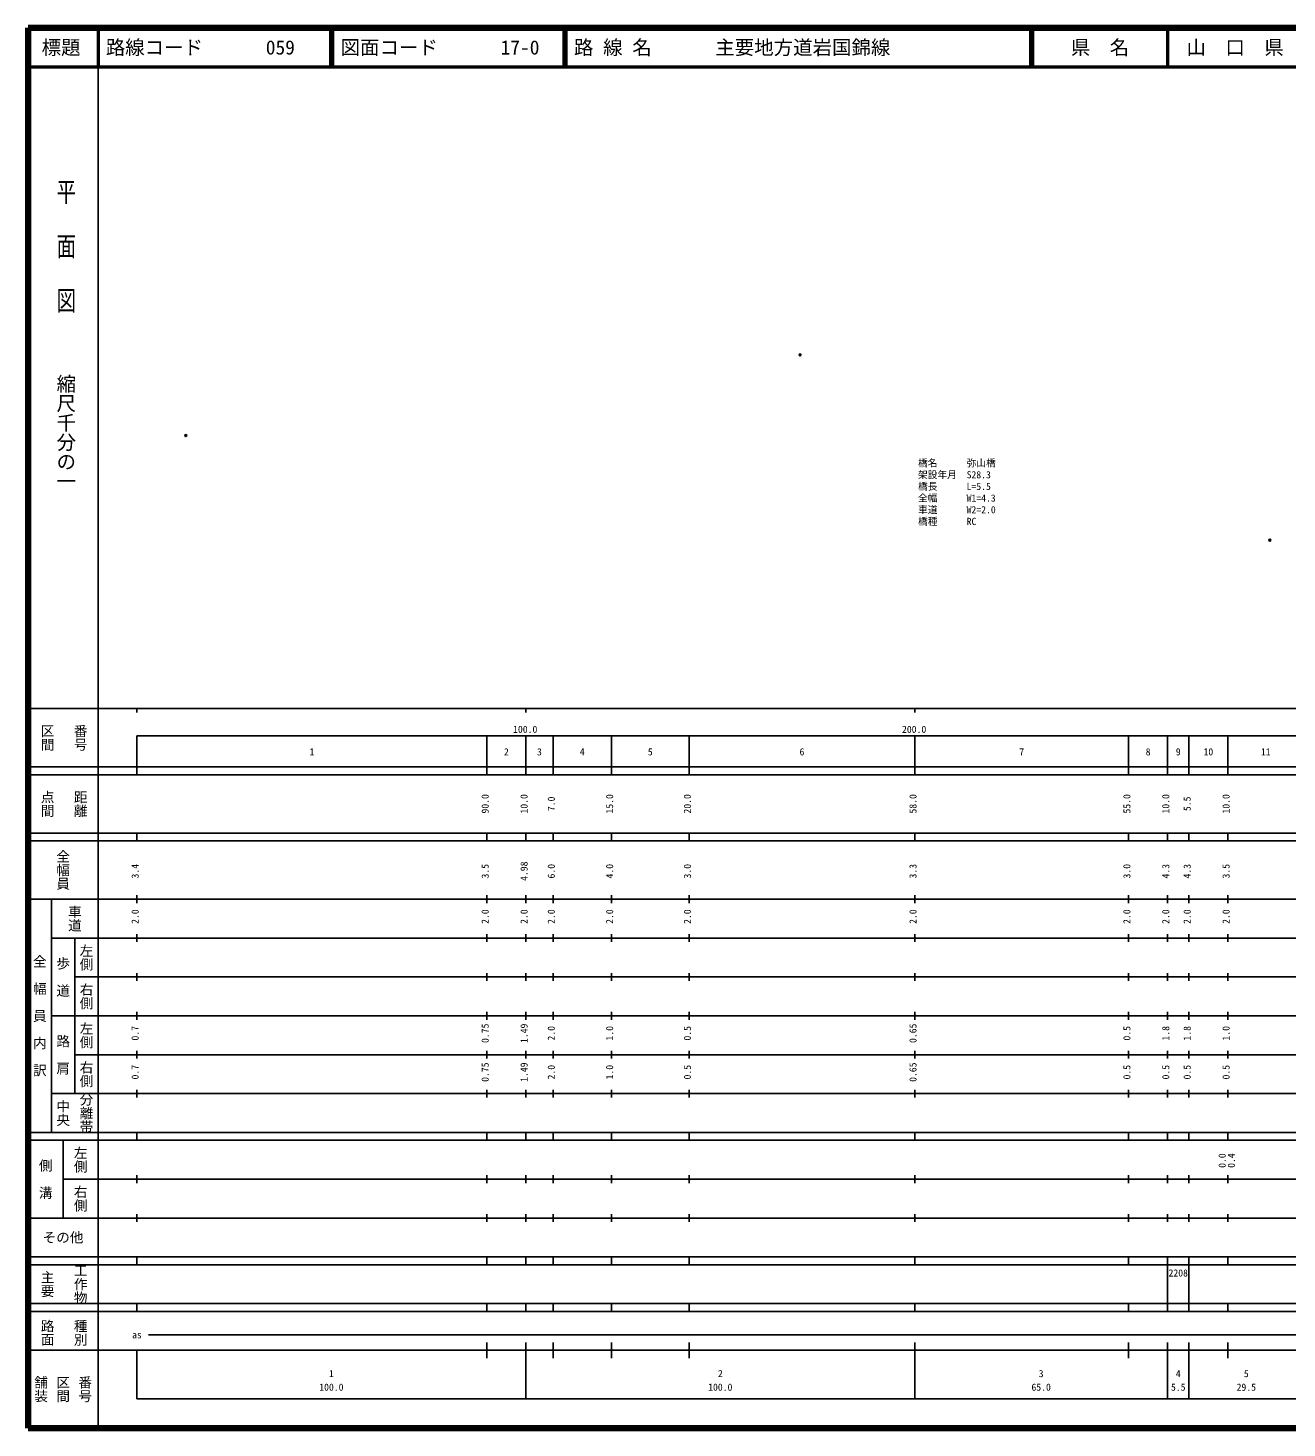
# Model space of a CAD drawing. Units: millimetres on the paper, with parts at other scales. Extents: x 40 to 680, y 20 to 380.
# Drawn here: x 40 to 363.7, y 20 to 380 of the extents above; entities that cross this region are included whole.
import ezdxf
from ezdxf.enums import TextEntityAlignment as Align

# ---------------------------------------------------------------- set-up
doc = ezdxf.new("R2010")
doc.units = ezdxf.units.MM
doc.header["$PDMODE"] = 32
doc.header["$PDSIZE"] = 0.5
for name, color, linetype in [('M-OTRS', 6, 'Continuous'), ('M-STR-HTXT', 7, 'Continuous'), ('M-TTL-TXT', 7, 'Continuous')]:
    doc.layers.add(name, color=color, linetype=linetype)
for name, color, linetype, lineweight in [('M-TTL', 2, 'Continuous', 140), ('M-TTL-BAND', 7, 'Continuous', 25), ('M-TTL-LINE', 7, 'Continuous', 50)]:
    doc.layers.add(name, color=color, linetype=linetype, lineweight=lineweight)
doc.styles.add('@ＭＳ ゴシック', font='')
doc.styles.add('ＭＳ ゴシック', font='')
doc.styles.get('@ＭＳ ゴシック').set_extended_font_data('@MS Gothic')
doc.styles.get('ＭＳ ゴシック').set_extended_font_data('MS Gothic')

msp = doc.modelspace()

# ---------------------------------------------------------------- linework, layer by layer
at = {"layer": 'M-OTRS'}
for p in [(238.501, 295.982), (80.572, 275.186), (359.299, 248.3)]:
    msp.add_point(p, dxfattribs=at)
at = {"layer": 'M-TTL'}
for p, q in [((40, 380), (40, 20)), ((680, 380), (40, 380)), ((40, 20), (680, 20))]:
    msp.add_line(p, q, dxfattribs=at)
at = {"layer": 'M-TTL-BAND'}
for p, q in [((58, 370), (58, 20)), ((40, 205), (579, 205)), ((68, 205), (68, 204)), ((168, 205), (168, 204)), ((268, 205), (268, 204)), ((68, 198), (579, 198)), ((68, 198), (68, 188)), ((158, 188), (158, 198)), ((168, 188), (168, 198)), ((175, 188), (175, 198)), ((190, 188), (190, 198)), ((210, 188), (210, 198)), ((268, 188), (268, 198)), ((323, 188), (323, 198)), ((333, 188), (333, 198)), ((338.5, 188), (338.5, 198)), ((348.5, 188), (348.5, 198)), ((40, 190), (579, 190)), ((40, 188), (579, 188)), ((40, 173), (579, 173)), ((68, 171), (68, 173)), ((158, 171), (158, 173)), ((168, 171), (168, 173)), ((175, 171), (175, 173)), ((190, 171), (190, 173)), ((210, 171), (210, 173)), ((268, 171), (268, 173)), ((323, 171), (323, 173)), ((333, 171), (333, 173)), ((338.5, 171), (338.5, 173)), ((348.5, 171), (348.5, 173)), ((40, 171), (579, 171)), ((40, 156), (579, 156)), ((46, 96), (46, 156)), ((68, 155), (68, 157)), ((158, 155), (158, 157)), ((168, 155), (168, 157)), ((175, 155), (175, 157)), ((190, 155), (190, 157)), ((210, 155), (210, 157)), ((268, 155), (268, 157)), ((323, 155), (323, 157)), ((333, 155), (333, 157)), ((338.5, 155), (338.5, 157)), ((348.5, 155), (348.5, 157)), ((46, 146), (579, 146)), ((52, 146), (52, 106)), ((68, 145), (68, 147)), ((158, 145), (158, 147)), ((168, 145), (168, 147)), ((175, 145), (175, 147)), ((190, 145), (190, 147)), ((210, 145), (210, 147)), ((268, 145), (268, 147)), ((323, 145), (323, 147)), ((333, 145), (333, 147)), ((338.5, 145), (338.5, 147)), ((348.5, 145), (348.5, 147)), ((68, 135), (68, 137)), ((158, 135), (158, 137)), ((168, 135), (168, 137)), ((175, 135), (175, 137)), ((190, 135), (190, 137)), ((210, 135), (210, 137)), ((268, 135), (268, 137)), ((323, 135), (323, 137)), ((333, 135), (333, 137)), ((338.5, 135), (338.5, 137)), ((348.5, 135), (348.5, 137)), ((52, 136), (579, 136)), ((46, 126), (579, 126)), ((68, 125), (68, 127)), ((158, 125), (158, 127)), ((168, 125), (168, 127)), ((175, 125), (175, 127)), ((190, 125), (190, 127)), ((210, 125), (210, 127)), ((268, 125), (268, 127)), ((323, 125), (323, 127)), ((333, 125), (333, 127)), ((338.5, 125), (338.5, 127)), ((348.5, 125), (348.5, 127)), ((52, 116), (579, 116)), ((68, 115), (68, 117)), ((158, 115), (158, 117)), ((168, 115), (168, 117)), ((175, 115), (175, 117)), ((190, 115), (190, 117)), ((210, 115), (210, 117)), ((268, 115), (268, 117)), ((323, 115), (323, 117)), ((333, 115), (333, 117)), ((338.5, 115), (338.5, 117)), ((348.5, 115), (348.5, 117)), ((46, 106), (579, 106)), ((68, 105), (68, 107)), ((158, 105), (158, 107)), ((168, 105), (168, 107)), ((175, 105), (175, 107)), ((190, 105), (190, 107)), ((210, 105), (210, 107)), ((268, 105), (268, 107)), ((323, 105), (323, 107)), ((333, 105), (333, 107)), ((338.5, 105), (338.5, 107)), ((348.5, 105), (348.5, 107)), ((40, 96), (579, 96)), ((40, 94), (579, 94)), ((49, 94), (49, 74)), ((68, 94), (68, 96)), ((158, 94), (158, 96)), ((168, 94), (168, 96)), ((175, 94), (175, 96)), ((190, 94), (190, 96)), ((210, 94), (210, 96)), ((268, 94), (268, 96)), ((323, 94), (323, 96)), ((333, 94), (333, 96)), ((338.5, 94), (338.5, 96)), ((348.5, 94), (348.5, 96)), ((49, 84), (579, 84)), ((68, 83), (68, 85)), ((158, 83), (158, 85)), ((168, 83), (168, 85)), ((175, 83), (175, 85)), ((190, 83), (190, 85)), ((210, 83), (210, 85)), ((268, 83), (268, 85)), ((323, 83), (323, 85)), ((333, 83), (333, 85)), ((338.5, 83), (338.5, 85)), ((348.5, 83), (348.5, 85)), ((40, 74), (579, 74)), ((68, 73), (68, 75)), ((158, 73), (158, 75)), ((168, 73), (168, 75)), ((175, 73), (175, 75)), ((190, 73), (190, 75)), ((210, 73), (210, 75)), ((268, 73), (268, 75)), ((323, 73), (323, 75)), ((333, 73), (333, 75)), ((338.5, 73), (338.5, 75)), ((348.5, 73), (348.5, 75)), ((40, 64), (579, 64)), ((40, 62), (579, 62)), ((68, 62), (68, 64)), ((158, 62), (158, 64)), ((168, 62), (168, 64)), ((175, 62), (175, 64)), ((190, 62), (190, 64)), ((210, 62), (210, 64)), ((268, 62), (268, 64)), ((323, 62), (323, 64)), ((333, 62), (333, 64)), ((333, 52), (333, 62)), ((338.5, 62), (338.5, 64)), ((338.5, 52), (338.5, 62)), ((348.5, 62), (348.5, 64)), ((40, 52), (579, 52)), ((68, 50), (68, 52)), ((158, 50), (158, 52)), ((168, 50), (168, 52)), ((175, 50), (175, 52)), ((190, 50), (190, 52)), ((210, 50), (210, 52)), ((268, 50), (268, 52)), ((323, 50), (323, 52)), ((333, 50), (333, 52)), ((338.5, 50), (338.5, 52)), ((348.5, 50), (348.5, 52)), ((40, 50), (579, 50)), ((71, 44), (565, 44)), ((40, 40), (579, 40)), ((68, 40), (68, 27.5)), ((158, 38), (158, 42)), ((168, 27.5), (168, 42)), ((175, 38), (175, 42)), ((190, 38), (190, 42)), ((210, 38), (210, 42)), ((268, 27.5), (268, 42)), ((323, 38), (323, 42)), ((333, 27.5), (333, 42)), ((338.5, 27.5), (338.5, 42)), ((348.5, 38), (348.5, 42)), ((68, 27.5), (579, 27.5))]:
    msp.add_line(p, q, dxfattribs=at)
at = {"layer": 'M-TTL-LINE'}
for p, q in [((58, 380), (58, 370)), ((117.75, 380), (117.75, 370)), ((118.25, 380), (118.25, 370)), ((177.75, 380), (177.75, 370)), ((178.25, 380), (178.25, 370)), ((297.75, 380), (297.75, 370)), ((298.25, 380), (298.25, 370)), ((333, 380), (333, 370)), ((40, 370), (680, 370))]:
    msp.add_line(p, q, dxfattribs=at)

# ---------------------------------------------------------------- texts
at = {"layer": 'M-STR-HTXT', "style": 'ＭＳ ゴシック'}
for s, p in [('橋名\u3000\u3000\u3000弥山橋', (268.837, 266.665)), ('橋長\u3000\u3000\u3000L=5.5', (268.837, 260.665)), ('架設年月\u3000S28.3', (268.837, 263.665)), ('全幅\u3000\u3000\u3000W1=4.3', (268.837, 257.665)), ('車道\u3000\u3000\u3000W2=2.0', (268.837, 254.665)), ('橋種\u3000\u3000\u3000RC', (268.837, 251.665))]:
    msp.add_text(s, height=1.833, dxfattribs=at).set_placement(p, align=Align.BOTTOM_LEFT)
at = {"layer": 'M-TTL-BAND', "style": '@ＭＳ ゴシック', "width": 1.4}
msp.add_text('平  面  図', height=3.666, rotation=270, dxfattribs=at).set_placement((49.777, 306.475), align=Align.MIDDLE_RIGHT)
at = {"layer": 'M-TTL-BAND', "style": '@ＭＳ ゴシック'}
msp.add_text('縮尺千分の一', height=3.666, rotation=270, dxfattribs=at).set_placement((49.777, 261.03), align=Align.MIDDLE_RIGHT)
for s, p in [('区間', (45, 197.5)), ('番号', (53.5, 197.5)), ('点間', (45, 180.5)), ('距離', (53.5, 180.5)), ('全幅員', (49, 163.5)), ('車道', (52, 151)), ('左側', (55, 141)), ('全\u3000幅\u3000員\u3000内\u3000訳', (43, 126)), ('歩\u3000道', (49, 136)), ('右側', (55, 131)), ('左側', (55, 121)), ('路\u3000肩', (49, 116)), ('右側', (55, 111)), ('分離帯', (55, 101)), ('中央', (49, 101)), ('左側', (53.5, 89)), ('側\u3000溝', (44.5, 84)), ('右側', (53.5, 79)), ('工作物', (53.5, 57)), ('主要', (45, 57)), ('路面', (45, 44.5)), ('種別', (53.5, 44.5)), ('舗装', (43.333, 30)), ('区間', (49, 30)), ('番号', (54.667, 30))]:
    msp.add_text(s, height=2.566, rotation=270, dxfattribs=at).set_placement(p, align=Align.MIDDLE_CENTER)
at = {"layer": 'M-TTL-BAND', "style": 'ＭＳ ゴシック'}
for s, p in [('100.0', (167.844, 198.195)), ('200.0', (267.844, 198.195)), ('1', (113, 192.405)), ('2', (163, 192.405)), ('3', (171.5, 192.405)), ('4', (182.5, 192.405)), ('5', (200, 192.405)), ('6', (239, 192.405)), ('7', (295.5, 192.405)), ('8', (328, 192.405)), ('9', (335.75, 192.405)), ('10', (343.5, 192.405)), ('11', (358.25, 192.405)), ('as', (68, 42.5)), ('1', (118, 32.523)), ('2', (218, 32.523)), ('3', (300.5, 32.523)), ('4', (335.75, 32.523)), ('5', (353.25, 32.523)), ('100.0', (118, 29.033)), ('100.0', (218, 29.033)), ('65.0', (300.5, 29.033)), ('5.5', (335.75, 29.033)), ('29.5', (353.25, 29.033))]:
    msp.add_text(s, height=1.833, dxfattribs=at).set_placement(p, align=Align.BOTTOM_CENTER)
for s, p in [('90.0', (159, 180.5)), ('10.0', (169, 180.5)), ('7.0', (176, 180.5)), ('15.0', (191, 180.5)), ('20.0', (211, 180.5)), ('58.0', (269, 180.5)), ('55.0', (324, 180.5)), ('10.0', (334, 180.5)), ('5.5', (339.5, 180.5)), ('10.0', (349.5, 180.5)), ('3.4', (69, 163.174)), ('3.5', (159, 163.174)), ('4.98', (169, 163.174)), ('6.0', (176, 163.174)), ('4.0', (191, 163.174)), ('3.0', (211, 163.174)), ('3.3', (269, 163.174)), ('3.0', (324, 163.174)), ('4.3', (334, 163.174)), ('4.3', (339.5, 163.174)), ('3.5', (349.5, 163.174)), ('2.0', (69, 151.5)), ('2.0', (159, 151.5)), ('2.0', (169, 151.5)), ('2.0', (176, 151.5)), ('2.0', (191, 151.5)), ('2.0', (211, 151.5)), ('2.0', (269, 151.5)), ('2.0', (324, 151.5)), ('2.0', (334, 151.5)), ('2.0', (339.5, 151.5)), ('2.0', (349.5, 151.5)), ('0.7', (69, 121.5)), ('0.75', (159, 121.5)), ('1.49', (169, 121.5)), ('2.0', (176, 121.5)), ('1.0', (191, 121.5)), ('0.5', (211, 121.5)), ('0.65', (269, 121.5)), ('0.5', (324, 121.5)), ('1.8', (334, 121.5)), ('1.8', (339.5, 121.5)), ('1.0', (349.5, 121.5)), ('0.7', (69, 111.5)), ('0.75', (159, 111.5)), ('1.49', (169, 111.5)), ('2.0', (176, 111.5)), ('1.0', (191, 111.5)), ('0.5', (211, 111.5)), ('0.65', (269, 111.5)), ('0.5', (324, 111.5)), ('0.5', (334, 111.5)), ('0.5', (339.5, 111.5)), ('0.5', (349.5, 111.5)), ('0.0', (348.5, 88.764)), ('0.4', (350.87, 88.764))]:
    msp.add_text(s, height=1.833, rotation=90, dxfattribs=at).set_placement(p, align=Align.BOTTOM_CENTER)
msp.add_text('その他', height=2.566, dxfattribs=at).set_placement((49, 69), align=Align.MIDDLE_CENTER)
msp.add_text('2208', height=1.833, dxfattribs=at).set_placement((333.25, 58.405), align=Align.BOTTOM_LEFT)
at = {"layer": 'M-TTL-TXT', "style": 'ＭＳ ゴシック'}
for s, p in [('標題', (48.5, 375)), ('県\u3000名', (315.625, 375)), ('山\u3000口\u3000県', (350.375, 375))]:
    msp.add_text(s, height=3.666, dxfattribs=at).set_placement(p, align=Align.MIDDLE_CENTER)
for s, p in [('路線コード', (60, 375)), ('059', (101.142, 375)), ('図面コード', (120.38, 375)), ('17-0', (161.521, 375)), ('路 線 名', (180.38, 375)), ('主要地方道岩国錦線', (216.734, 375))]:
    msp.add_text(s, height=3.666, dxfattribs=at).set_placement(p, align=Align.MIDDLE_LEFT)

doc.saveas('drawing.dxf')
